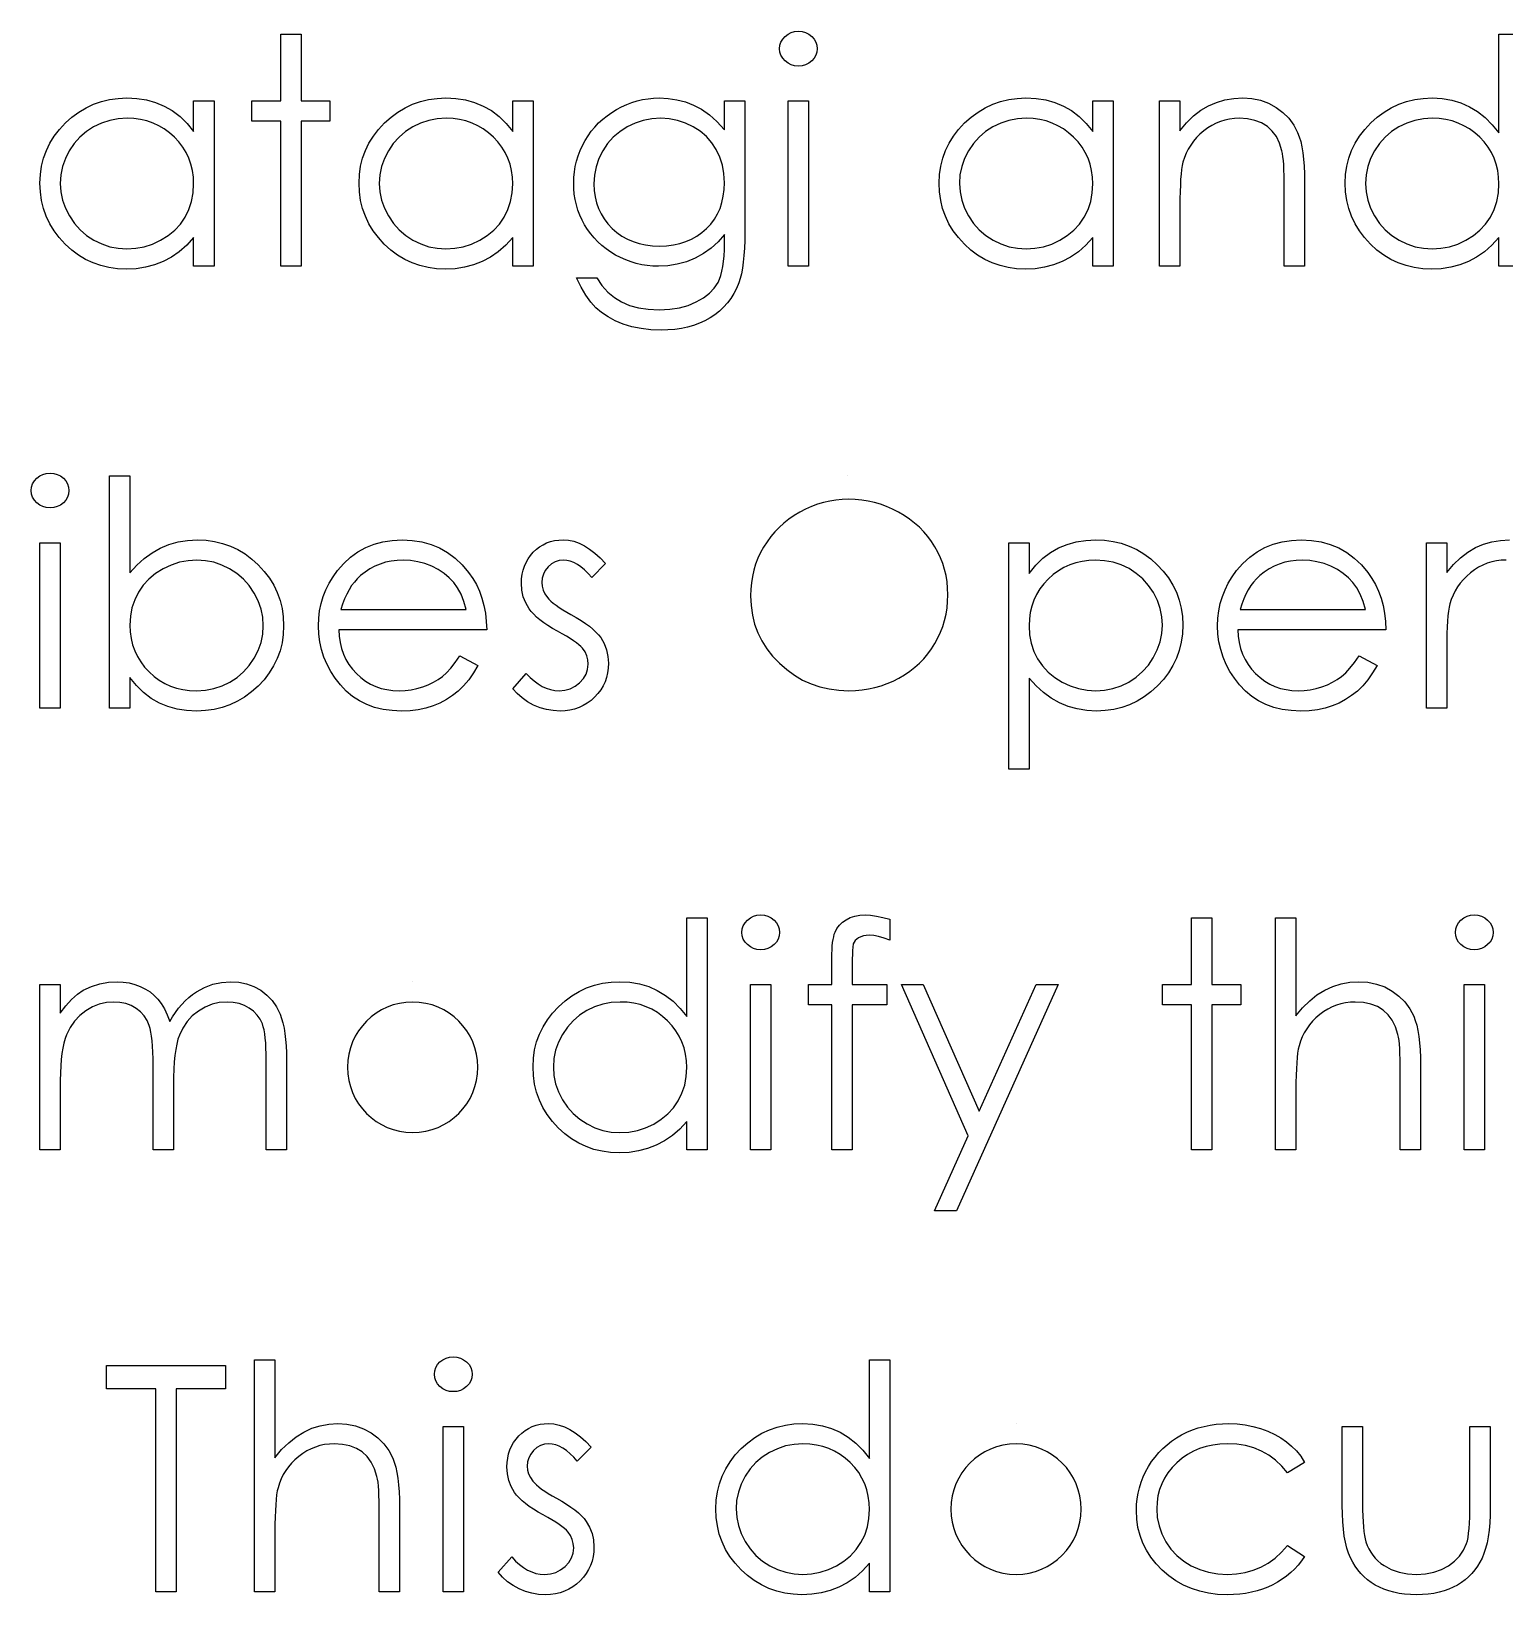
# Model space of a CAD drawing. Header units: millimetres. Extents: x -53 to 240, y 0 to 133.
# Drawn here: x 7.11 to 29.91, y 108.78 to 132.96 of the extents above; entities that cross this region are included whole.
import ezdxf

# ---------------------------------------------------------------- set-up
doc = ezdxf.new("R2010")
doc.units = ezdxf.units.MM

msp = doc.modelspace()

# ---------------------------------------------------------------- linework, layer by layer
at = {"color": 7, "linetype": 'Continuous'}
for p, q in [((19.742, 126.081), (19.742, 126.081)), ((13.013, 118.26), (13.013, 118.26)), ((22.346, 111.427), (22.346, 111.427))]:
    msp.add_line(p, q, dxfattribs=at)
at = {"color": 7, "linetype": 'Continuous', "flags": 128}
for points in [[(10.97, 132.914), (11.284, 132.914), (11.284, 132.914), (11.284, 131.882), (11.284, 131.882), (11.732, 131.882), (11.732, 131.882), (11.732, 131.568), (11.732, 131.568), (11.284, 131.568), (11.284, 131.568), (11.284, 129.324), (11.284, 129.324), (10.97, 129.324), (10.97, 129.324), (10.97, 131.568), (10.97, 131.568), (10.521, 131.568), (10.521, 131.568), (10.521, 131.882), (10.521, 131.882), (10.97, 131.882), (10.97, 131.882), (10.97, 132.914)], [(18.978, 132.959), (19.036, 132.954), (19.09, 132.939), (19.14, 132.914), (19.185, 132.88), (19.223, 132.838), (19.249, 132.792), (19.265, 132.742), (19.271, 132.688), (19.271, 132.688), (19.265, 132.636), (19.249, 132.587), (19.223, 132.541), (19.185, 132.5), (19.14, 132.465), (19.09, 132.44), (19.036, 132.425), (18.978, 132.42), (18.978, 132.42), (18.92, 132.425), (18.868, 132.44), (18.818, 132.465), (18.773, 132.5), (18.736, 132.541), (18.709, 132.587), (18.693, 132.636), (18.688, 132.688), (18.688, 132.688), (18.693, 132.742), (18.709, 132.792), (18.736, 132.838), (18.773, 132.88), (18.818, 132.914), (18.868, 132.939), (18.92, 132.954), (18.978, 132.959)], [(30.13, 129.324), (29.816, 129.324), (29.816, 129.324), (29.816, 129.767), (29.816, 129.767), (29.707, 129.649), (29.593, 129.548), (29.471, 129.464), (29.343, 129.397), (29.209, 129.345), (29.07, 129.309), (28.923, 129.286), (28.771, 129.279), (28.771, 129.279), (28.636, 129.286), (28.505, 129.304), (28.38, 129.334), (28.259, 129.376), (28.144, 129.431), (28.034, 129.497), (27.928, 129.576), (27.828, 129.667), (27.736, 129.767), (27.657, 129.871), (27.59, 129.981), (27.535, 130.097), (27.492, 130.218), (27.462, 130.343), (27.444, 130.474), (27.438, 130.61), (27.438, 130.61), (27.444, 130.743), (27.462, 130.872), (27.493, 130.996), (27.536, 131.115), (27.592, 131.229), (27.659, 131.337), (27.739, 131.442), (27.832, 131.541), (27.933, 131.631), (28.039, 131.71), (28.15, 131.776), (28.266, 131.83), (28.388, 131.873), (28.514, 131.903), (28.645, 131.921), (28.781, 131.927), (28.781, 131.927), (28.937, 131.918), (29.086, 131.893), (29.227, 131.85), (29.36, 131.792), (29.486, 131.716), (29.604, 131.623), (29.713, 131.513), (29.816, 131.387), (29.816, 131.387), (29.816, 132.914), (29.816, 132.914), (30.13, 132.914)], [(9.938, 131.882), (9.938, 129.324), (9.938, 129.324), (9.623, 129.324), (9.623, 129.324), (9.623, 129.767), (9.623, 129.767), (9.515, 129.649), (9.401, 129.548), (9.279, 129.464), (9.151, 129.397), (9.017, 129.345), (8.877, 129.309), (8.731, 129.286), (8.579, 129.279), (8.579, 129.279), (8.443, 129.286), (8.313, 129.304), (8.188, 129.334), (8.067, 129.376), (7.952, 129.431), (7.841, 129.497), (7.736, 129.576), (7.636, 129.667), (7.544, 129.767), (7.465, 129.871), (7.398, 129.981), (7.343, 130.097), (7.3, 130.218), (7.27, 130.343), (7.252, 130.474), (7.245, 130.61), (7.245, 130.61), (7.252, 130.743), (7.27, 130.872), (7.301, 130.996), (7.344, 131.115), (7.4, 131.229), (7.467, 131.337), (7.547, 131.442), (7.639, 131.541), (7.74, 131.631), (7.847, 131.71), (7.958, 131.776), (8.074, 131.83), (8.195, 131.873), (8.321, 131.903), (8.453, 131.921), (8.589, 131.927), (8.589, 131.927), (8.745, 131.919), (8.894, 131.896), (9.035, 131.857), (9.168, 131.803), (9.293, 131.732), (9.412, 131.642), (9.521, 131.535), (9.623, 131.409), (9.623, 131.409), (9.623, 131.882), (9.623, 131.882), (9.938, 131.882)], [(14.873, 131.882), (14.873, 129.324), (14.873, 129.324), (14.559, 129.324), (14.559, 129.324), (14.559, 129.767), (14.559, 129.767), (14.451, 129.649), (14.336, 129.548), (14.214, 129.464), (14.087, 129.397), (13.953, 129.345), (13.813, 129.309), (13.667, 129.286), (13.515, 129.279), (13.515, 129.279), (13.379, 129.286), (13.249, 129.304), (13.123, 129.334), (13.003, 129.376), (12.888, 129.431), (12.777, 129.497), (12.672, 129.576), (12.572, 129.667), (12.48, 129.767), (12.401, 129.871), (12.334, 129.981), (12.279, 130.097), (12.236, 130.218), (12.206, 130.343), (12.187, 130.474), (12.181, 130.61), (12.181, 130.61), (12.187, 130.743), (12.206, 130.872), (12.237, 130.996), (12.28, 131.115), (12.335, 131.229), (12.403, 131.337), (12.483, 131.442), (12.575, 131.541), (12.676, 131.631), (12.783, 131.71), (12.893, 131.776), (13.01, 131.83), (13.131, 131.873), (13.257, 131.903), (13.388, 131.921), (13.525, 131.927), (13.525, 131.927), (13.681, 131.919), (13.829, 131.896), (13.97, 131.857), (14.104, 131.803), (14.229, 131.732), (14.348, 131.642), (14.457, 131.535), (14.559, 131.409), (14.559, 131.409), (14.559, 131.882), (14.559, 131.882), (14.873, 131.882)], [(17.835, 131.882), (18.149, 131.882), (18.149, 131.882), (18.149, 129.852), (18.149, 129.852), (18.148, 129.723), (18.143, 129.602), (18.136, 129.49), (18.126, 129.388), (18.113, 129.294), (18.097, 129.21), (18.078, 129.134), (18.056, 129.068), (18.056, 129.068), (18.021, 128.982), (17.98, 128.902), (17.934, 128.827), (17.881, 128.757), (17.822, 128.692), (17.759, 128.632), (17.688, 128.576), (17.612, 128.526), (17.531, 128.482), (17.447, 128.444), (17.358, 128.411), (17.264, 128.385), (17.168, 128.364), (17.067, 128.349), (16.961, 128.34), (16.853, 128.337), (16.853, 128.337), (16.694, 128.343), (16.544, 128.361), (16.402, 128.39), (16.268, 128.431), (16.145, 128.482), (16.033, 128.541), (15.934, 128.608), (15.847, 128.683), (15.767, 128.771), (15.69, 128.877), (15.617, 129.002), (15.547, 129.145), (15.547, 129.145), (15.861, 129.145), (15.861, 129.145), (15.94, 129.027), (16.03, 128.926), (16.131, 128.841), (16.243, 128.772), (16.367, 128.719), (16.505, 128.681), (16.656, 128.659), (16.823, 128.651), (16.823, 128.651), (16.987, 128.659), (17.137, 128.681), (17.275, 128.719), (17.399, 128.772), (17.508, 128.836), (17.601, 128.909), (17.676, 128.988), (17.735, 129.076), (17.759, 129.126), (17.779, 129.183), (17.796, 129.247), (17.81, 129.319), (17.821, 129.399), (17.829, 129.486), (17.834, 129.58), (17.835, 129.682), (17.835, 129.682), (17.835, 129.814), (17.835, 129.814), (17.737, 129.703), (17.629, 129.605), (17.51, 129.521), (17.381, 129.451), (17.245, 129.395), (17.105, 129.356), (16.961, 129.332), (16.813, 129.324), (16.813, 129.324), (16.725, 129.327), (16.639, 129.336), (16.554, 129.349), (16.471, 129.368), (16.389, 129.392), (16.308, 129.422), (16.228, 129.458), (16.15, 129.498), (16.075, 129.544), (16.004, 129.593), (15.938, 129.645), (15.875, 129.702), (15.818, 129.763), (15.765, 129.826), (15.716, 129.894), (15.671, 129.966), (15.631, 130.04), (15.597, 130.117), (15.568, 130.194), (15.544, 130.274), (15.526, 130.356), (15.512, 130.439), (15.504, 130.525), (15.502, 130.612), (15.502, 130.612), (15.504, 130.698), (15.513, 130.785), (15.526, 130.869), (15.546, 130.952), (15.57, 131.033), (15.601, 131.113), (15.636, 131.191), (15.678, 131.268), (15.724, 131.342), (15.774, 131.412), (15.829, 131.478), (15.888, 131.541), (15.951, 131.599), (16.018, 131.653), (16.09, 131.703), (16.166, 131.749), (16.244, 131.791), (16.323, 131.827), (16.404, 131.857), (16.485, 131.883), (16.568, 131.902), (16.652, 131.916), (16.737, 131.924), (16.823, 131.927), (16.823, 131.927), (16.964, 131.92), (17.1, 131.9), (17.231, 131.866), (17.357, 131.818), (17.48, 131.754), (17.601, 131.668), (17.719, 131.562), (17.835, 131.435), (17.835, 131.435), (17.835, 131.882)], [(18.822, 131.882), (19.136, 131.882), (19.136, 131.882), (19.136, 129.324), (19.136, 129.324), (18.822, 129.324), (18.822, 129.324), (18.822, 131.882)], [(23.848, 131.882), (23.848, 129.324), (23.848, 129.324), (23.534, 129.324), (23.534, 129.324), (23.534, 129.767), (23.534, 129.767), (23.425, 129.649), (23.311, 129.548), (23.189, 129.464), (23.061, 129.397), (22.927, 129.345), (22.788, 129.309), (22.641, 129.286), (22.489, 129.279), (22.489, 129.279), (22.354, 129.286), (22.223, 129.304), (22.098, 129.334), (21.977, 129.376), (21.862, 129.431), (21.751, 129.497), (21.646, 129.576), (21.546, 129.667), (21.454, 129.767), (21.375, 129.871), (21.308, 129.981), (21.253, 130.097), (21.21, 130.218), (21.18, 130.343), (21.162, 130.474), (21.156, 130.61), (21.156, 130.61), (21.162, 130.743), (21.18, 130.872), (21.211, 130.996), (21.254, 131.115), (21.31, 131.229), (21.377, 131.337), (21.457, 131.442), (21.55, 131.541), (21.651, 131.631), (21.757, 131.71), (21.868, 131.776), (21.984, 131.83), (22.106, 131.873), (22.232, 131.903), (22.363, 131.921), (22.499, 131.927), (22.499, 131.927), (22.655, 131.919), (22.804, 131.896), (22.945, 131.857), (23.078, 131.803), (23.203, 131.732), (23.322, 131.642), (23.431, 131.535), (23.534, 131.409), (23.534, 131.409), (23.534, 131.882), (23.534, 131.882), (23.848, 131.882)], [(24.566, 131.882), (24.88, 131.882), (24.88, 131.882), (24.88, 131.421), (24.88, 131.421), (24.983, 131.544), (25.091, 131.65), (25.204, 131.737), (25.324, 131.806), (25.448, 131.859), (25.577, 131.897), (25.713, 131.919), (25.853, 131.927), (25.853, 131.927), (25.995, 131.918), (26.128, 131.891), (26.253, 131.846), (26.369, 131.782), (26.474, 131.704), (26.565, 131.613), (26.641, 131.509), (26.702, 131.393), (26.727, 131.327), (26.749, 131.253), (26.767, 131.171), (26.783, 131.08), (26.794, 130.98), (26.802, 130.872), (26.808, 130.755), (26.809, 130.63), (26.809, 130.63), (26.809, 129.324), (26.809, 129.324), (26.495, 129.324), (26.495, 129.324), (26.495, 130.527), (26.495, 130.527), (26.495, 130.632), (26.493, 130.727), (26.49, 130.813), (26.486, 130.891), (26.481, 130.959), (26.474, 131.018), (26.467, 131.069), (26.458, 131.109), (26.458, 131.109), (26.422, 131.227), (26.373, 131.33), (26.309, 131.416), (26.233, 131.487), (26.143, 131.542), (26.041, 131.581), (25.926, 131.605), (25.798, 131.613), (25.798, 131.613), (25.723, 131.61), (25.649, 131.601), (25.577, 131.585), (25.507, 131.564), (25.439, 131.536), (25.373, 131.503), (25.31, 131.463), (25.248, 131.418), (25.19, 131.367), (25.137, 131.315), (25.09, 131.259), (25.047, 131.2), (25.01, 131.138), (24.977, 131.074), (24.95, 131.006), (24.928, 130.935), (24.928, 130.935), (24.917, 130.884), (24.907, 130.822), (24.899, 130.751), (24.892, 130.67), (24.887, 130.579), (24.883, 130.479), (24.881, 130.369), (24.88, 130.249), (24.88, 130.249), (24.88, 129.324), (24.88, 129.324), (24.566, 129.324), (24.566, 129.324), (24.566, 131.882)], [(8.593, 131.613), (8.455, 131.604), (8.324, 131.58), (8.197, 131.538), (8.076, 131.481), (7.964, 131.409), (7.864, 131.322), (7.775, 131.224), (7.699, 131.111), (7.638, 130.99), (7.594, 130.865), (7.568, 130.738), (7.559, 130.607), (7.559, 130.607), (7.568, 130.476), (7.594, 130.349), (7.639, 130.224), (7.7, 130.102), (7.777, 129.988), (7.866, 129.888), (7.967, 129.801), (8.08, 129.727), (8.201, 129.669), (8.326, 129.627), (8.456, 129.602), (8.59, 129.594), (8.59, 129.594), (8.726, 129.602), (8.859, 129.626), (8.987, 129.668), (9.112, 129.726), (9.227, 129.798), (9.33, 129.882), (9.417, 129.978), (9.49, 130.086), (9.548, 130.203), (9.591, 130.328), (9.615, 130.459), (9.623, 130.598), (9.623, 130.598), (9.619, 130.703), (9.605, 130.805), (9.581, 130.903), (9.549, 130.995), (9.507, 131.083), (9.456, 131.168), (9.396, 131.247), (9.325, 131.322), (9.249, 131.39), (9.168, 131.449), (9.083, 131.499), (8.994, 131.54), (8.9, 131.572), (8.802, 131.595), (8.699, 131.609), (8.593, 131.613)], [(13.529, 131.613), (13.391, 131.604), (13.259, 131.58), (13.133, 131.538), (13.012, 131.481), (12.9, 131.409), (12.8, 131.322), (12.711, 131.224), (12.635, 131.111), (12.574, 130.99), (12.53, 130.865), (12.504, 130.738), (12.495, 130.607), (12.495, 130.607), (12.504, 130.476), (12.53, 130.349), (12.574, 130.224), (12.636, 130.102), (12.713, 129.988), (12.802, 129.888), (12.903, 129.801), (13.015, 129.727), (13.137, 129.669), (13.262, 129.627), (13.392, 129.602), (13.526, 129.594), (13.526, 129.594), (13.662, 129.602), (13.794, 129.626), (13.923, 129.668), (14.048, 129.726), (14.163, 129.798), (14.266, 129.882), (14.353, 129.978), (14.426, 130.086), (14.484, 130.203), (14.526, 130.328), (14.551, 130.459), (14.559, 130.598), (14.559, 130.598), (14.554, 130.703), (14.54, 130.805), (14.517, 130.903), (14.485, 130.995), (14.443, 131.083), (14.392, 131.168), (14.331, 131.247), (14.261, 131.322), (14.185, 131.39), (14.104, 131.449), (14.019, 131.499), (13.93, 131.54), (13.836, 131.572), (13.738, 131.595), (13.635, 131.609), (13.529, 131.613)], [(16.848, 131.613), (16.71, 131.604), (16.578, 131.579), (16.451, 131.538), (16.328, 131.479), (16.215, 131.406), (16.114, 131.32), (16.027, 131.221), (15.952, 131.109), (15.892, 130.989), (15.85, 130.864), (15.824, 130.734), (15.816, 130.599), (15.816, 130.599), (15.82, 130.497), (15.833, 130.4), (15.856, 130.307), (15.887, 130.219), (15.926, 130.135), (15.974, 130.056), (16.032, 129.981), (16.098, 129.91), (16.171, 129.847), (16.249, 129.791), (16.333, 129.745), (16.422, 129.706), (16.515, 129.677), (16.615, 129.655), (16.72, 129.643), (16.829, 129.638), (16.829, 129.638), (16.94, 129.643), (17.045, 129.655), (17.144, 129.676), (17.238, 129.706), (17.327, 129.744), (17.409, 129.791), (17.487, 129.845), (17.559, 129.908), (17.623, 129.978), (17.679, 130.054), (17.727, 130.135), (17.766, 130.22), (17.796, 130.311), (17.817, 130.408), (17.831, 130.51), (17.835, 130.617), (17.835, 130.617), (17.827, 130.757), (17.803, 130.888), (17.763, 131.012), (17.708, 131.128), (17.638, 131.234), (17.555, 131.329), (17.458, 131.412), (17.348, 131.482), (17.23, 131.539), (17.107, 131.581), (16.98, 131.604), (16.848, 131.613)], [(22.503, 131.613), (22.366, 131.604), (22.234, 131.58), (22.108, 131.538), (21.986, 131.481), (21.874, 131.409), (21.774, 131.322), (21.686, 131.224), (21.609, 131.111), (21.548, 130.99), (21.505, 130.865), (21.478, 130.738), (21.47, 130.607), (21.47, 130.607), (21.479, 130.476), (21.505, 130.349), (21.549, 130.224), (21.611, 130.102), (21.688, 129.988), (21.776, 129.888), (21.877, 129.801), (21.99, 129.727), (22.111, 129.669), (22.237, 129.627), (22.366, 129.602), (22.5, 129.594), (22.5, 129.594), (22.636, 129.602), (22.769, 129.626), (22.897, 129.668), (23.022, 129.726), (23.138, 129.798), (23.24, 129.882), (23.327, 129.978), (23.401, 130.086), (23.459, 130.203), (23.501, 130.328), (23.525, 130.459), (23.534, 130.598), (23.534, 130.598), (23.529, 130.703), (23.515, 130.805), (23.492, 130.903), (23.459, 130.995), (23.417, 131.083), (23.366, 131.168), (23.306, 131.247), (23.236, 131.322), (23.159, 131.39), (23.079, 131.449), (22.993, 131.499), (22.904, 131.54), (22.81, 131.572), (22.712, 131.595), (22.61, 131.609), (22.503, 131.613)], [(28.785, 131.613), (28.648, 131.604), (28.516, 131.58), (28.39, 131.538), (28.268, 131.481), (28.156, 131.409), (28.056, 131.322), (27.968, 131.224), (27.891, 131.111), (27.83, 130.99), (27.787, 130.865), (27.76, 130.738), (27.752, 130.607), (27.752, 130.607), (27.761, 130.476), (27.787, 130.349), (27.831, 130.224), (27.893, 130.102), (27.97, 129.988), (28.058, 129.888), (28.159, 129.801), (28.272, 129.727), (28.393, 129.669), (28.519, 129.627), (28.648, 129.602), (28.782, 129.594), (28.782, 129.594), (28.918, 129.602), (29.051, 129.626), (29.179, 129.668), (29.304, 129.726), (29.42, 129.798), (29.522, 129.882), (29.609, 129.978), (29.683, 130.086), (29.741, 130.203), (29.783, 130.328), (29.807, 130.459), (29.816, 130.598), (29.816, 130.598), (29.811, 130.703), (29.797, 130.805), (29.774, 130.903), (29.741, 130.995), (29.699, 131.083), (29.648, 131.168), (29.588, 131.247), (29.518, 131.322), (29.441, 131.39), (29.361, 131.449), (29.275, 131.499), (29.186, 131.54), (29.092, 131.572), (28.994, 131.595), (28.892, 131.609), (28.785, 131.613)], [(7.401, 126.126), (7.459, 126.121), (7.513, 126.106), (7.563, 126.081), (7.608, 126.046), (7.646, 126.005), (7.672, 125.959), (7.688, 125.909), (7.694, 125.855), (7.694, 125.855), (7.688, 125.802), (7.672, 125.753), (7.646, 125.708), (7.608, 125.666), (7.563, 125.632), (7.513, 125.607), (7.459, 125.592), (7.401, 125.587), (7.401, 125.587), (7.343, 125.592), (7.291, 125.607), (7.241, 125.632), (7.196, 125.666), (7.159, 125.708), (7.132, 125.753), (7.116, 125.802), (7.111, 125.855), (7.111, 125.855), (7.116, 125.909), (7.132, 125.959), (7.159, 126.005), (7.196, 126.046), (7.241, 126.081), (7.291, 126.106), (7.343, 126.121), (7.401, 126.126)], [(8.322, 122.491), (8.322, 126.081), (8.322, 126.081), (8.636, 126.081), (8.636, 126.081), (8.636, 124.585), (8.636, 124.585), (8.745, 124.704), (8.859, 124.807), (8.981, 124.895), (9.107, 124.967), (9.241, 125.022), (9.381, 125.062), (9.527, 125.086), (9.68, 125.094), (9.68, 125.094), (9.815, 125.087), (9.946, 125.069), (10.071, 125.039), (10.192, 124.997), (10.307, 124.942), (10.418, 124.875), (10.523, 124.797), (10.623, 124.706), (10.715, 124.606), (10.794, 124.502), (10.862, 124.392), (10.917, 124.277), (10.96, 124.157), (10.99, 124.031), (11.008, 123.901), (11.014, 123.765), (11.014, 123.765), (11.008, 123.631), (10.99, 123.502), (10.959, 123.378), (10.916, 123.259), (10.86, 123.144), (10.792, 123.036), (10.712, 122.931), (10.62, 122.832), (10.519, 122.742), (10.412, 122.663), (10.301, 122.597), (10.185, 122.543), (10.064, 122.5), (9.938, 122.47), (9.806, 122.452), (9.67, 122.446), (9.67, 122.446), (9.514, 122.454), (9.366, 122.477), (9.226, 122.516), (9.093, 122.57), (8.967, 122.642), (8.849, 122.731), (8.739, 122.839), (8.636, 122.964), (8.636, 122.964), (8.636, 122.491), (8.636, 122.491), (8.322, 122.491)], [(19.757, 125.722), (19.658, 125.719), (19.56, 125.709), (19.463, 125.694), (19.368, 125.672), (19.274, 125.643), (19.18, 125.609), (19.089, 125.568), (18.999, 125.521), (18.912, 125.469), (18.83, 125.413), (18.753, 125.352), (18.681, 125.286), (18.613, 125.217), (18.55, 125.143), (18.493, 125.065), (18.44, 124.982), (18.393, 124.897), (18.352, 124.808), (18.317, 124.717), (18.289, 124.624), (18.267, 124.528), (18.251, 124.43), (18.242, 124.33), (18.239, 124.227), (18.239, 124.227), (18.246, 124.076), (18.267, 123.93), (18.301, 123.792), (18.35, 123.658), (18.413, 123.531), (18.489, 123.409), (18.58, 123.294), (18.684, 123.185), (18.798, 123.086), (18.918, 122.999), (19.044, 122.926), (19.175, 122.867), (19.312, 122.82), (19.455, 122.787), (19.603, 122.767), (19.757, 122.76), (19.757, 122.76), (19.861, 122.763), (19.963, 122.772), (20.063, 122.788), (20.161, 122.809), (20.257, 122.837), (20.351, 122.87), (20.443, 122.91), (20.534, 122.955), (20.621, 123.006), (20.703, 123.062), (20.779, 123.122), (20.851, 123.186), (20.919, 123.255), (20.981, 123.329), (21.038, 123.407), (21.09, 123.489), (21.137, 123.576), (21.178, 123.664), (21.212, 123.754), (21.24, 123.848), (21.262, 123.943), (21.278, 124.04), (21.287, 124.141), (21.29, 124.243), (21.29, 124.243), (21.287, 124.345), (21.278, 124.444), (21.262, 124.541), (21.24, 124.636), (21.212, 124.728), (21.178, 124.817), (21.137, 124.904), (21.09, 124.988), (21.038, 125.07), (20.98, 125.147), (20.917, 125.22), (20.85, 125.288), (20.777, 125.353), (20.698, 125.413), (20.616, 125.469), (20.527, 125.521), (20.436, 125.568), (20.343, 125.609), (20.249, 125.643), (20.154, 125.672), (20.056, 125.694), (19.958, 125.709), (19.858, 125.719), (19.757, 125.722)], [(7.245, 125.049), (7.559, 125.049), (7.559, 125.049), (7.559, 122.491), (7.559, 122.491), (7.245, 122.491), (7.245, 122.491), (7.245, 125.049)], [(13.742, 123.299), (14.021, 123.152), (14.021, 123.152), (13.952, 123.035), (13.879, 122.93), (13.8, 122.836), (13.716, 122.755), (13.627, 122.684), (13.533, 122.622), (13.433, 122.569), (13.327, 122.525), (13.216, 122.49), (13.098, 122.466), (12.972, 122.451), (12.84, 122.446), (12.84, 122.446), (12.692, 122.452), (12.553, 122.471), (12.423, 122.503), (12.3, 122.547), (12.187, 122.604), (12.081, 122.673), (11.983, 122.755), (11.894, 122.85), (11.814, 122.952), (11.744, 123.058), (11.686, 123.168), (11.638, 123.28), (11.601, 123.396), (11.574, 123.515), (11.559, 123.637), (11.553, 123.763), (11.553, 123.763), (11.558, 123.881), (11.571, 123.996), (11.594, 124.107), (11.627, 124.216), (11.668, 124.321), (11.718, 124.423), (11.779, 124.521), (11.847, 124.617), (11.847, 124.617), (11.945, 124.728), (12.05, 124.826), (12.163, 124.907), (12.284, 124.974), (12.413, 125.026), (12.55, 125.064), (12.694, 125.086), (12.847, 125.094), (12.847, 125.094), (13.004, 125.086), (13.154, 125.062), (13.295, 125.023), (13.427, 124.968), (13.552, 124.897), (13.668, 124.81), (13.777, 124.708), (13.877, 124.59), (13.877, 124.59), (13.942, 124.498), (13.997, 124.402), (14.045, 124.298), (14.083, 124.19), (14.114, 124.077), (14.137, 123.958), (14.15, 123.833), (14.156, 123.703), (14.156, 123.703), (11.867, 123.703), (11.867, 123.703), (11.873, 123.602), (11.887, 123.505), (11.91, 123.413), (11.941, 123.326), (11.979, 123.244), (12.025, 123.166), (12.079, 123.093), (12.142, 123.025), (12.211, 122.963), (12.283, 122.909), (12.359, 122.863), (12.44, 122.826), (12.524, 122.797), (12.612, 122.777), (12.704, 122.764), (12.8, 122.76), (12.8, 122.76), (12.894, 122.764), (12.986, 122.775), (13.077, 122.794), (13.167, 122.82), (13.253, 122.852), (13.332, 122.89), (13.405, 122.932), (13.471, 122.979), (13.534, 123.036), (13.601, 123.109), (13.67, 123.196), (13.742, 123.299)], [(15.995, 124.73), (15.782, 124.51), (15.782, 124.51), (15.726, 124.573), (15.67, 124.628), (15.614, 124.674), (15.559, 124.712), (15.504, 124.742), (15.449, 124.763), (15.394, 124.775), (15.34, 124.779), (15.34, 124.779), (15.275, 124.773), (15.214, 124.753), (15.157, 124.721), (15.106, 124.676), (15.063, 124.622), (15.033, 124.564), (15.014, 124.502), (15.008, 124.435), (15.008, 124.435), (15.014, 124.375), (15.03, 124.317), (15.057, 124.259), (15.095, 124.203), (15.095, 124.203), (15.12, 124.174), (15.15, 124.145), (15.187, 124.113), (15.23, 124.081), (15.279, 124.047), (15.333, 124.013), (15.394, 123.977), (15.46, 123.939), (15.46, 123.939), (15.542, 123.893), (15.616, 123.848), (15.684, 123.802), (15.745, 123.757), (15.799, 123.712), (15.847, 123.668), (15.887, 123.624), (15.921, 123.581), (15.921, 123.581), (15.973, 123.49), (16.011, 123.394), (16.032, 123.292), (16.04, 123.185), (16.04, 123.185), (16.037, 123.109), (16.027, 123.036), (16.01, 122.966), (15.987, 122.9), (15.956, 122.835), (15.92, 122.774), (15.876, 122.716), (15.826, 122.661), (15.77, 122.61), (15.712, 122.567), (15.65, 122.53), (15.585, 122.5), (15.516, 122.476), (15.444, 122.459), (15.369, 122.45), (15.291, 122.446), (15.291, 122.446), (15.185, 122.452), (15.082, 122.469), (14.981, 122.498), (14.882, 122.538), (14.789, 122.588), (14.704, 122.648), (14.627, 122.716), (14.559, 122.792), (14.559, 122.792), (14.768, 123.029), (14.768, 123.029), (14.828, 122.966), (14.889, 122.912), (14.951, 122.865), (15.014, 122.828), (15.077, 122.798), (15.143, 122.777), (15.208, 122.764), (15.275, 122.76), (15.275, 122.76), (15.365, 122.768), (15.448, 122.791), (15.525, 122.829), (15.594, 122.883), (15.652, 122.947), (15.693, 123.017), (15.718, 123.091), (15.726, 123.172), (15.726, 123.172), (15.72, 123.238), (15.704, 123.301), (15.678, 123.36), (15.64, 123.416), (15.64, 123.416), (15.615, 123.442), (15.584, 123.471), (15.545, 123.502), (15.5, 123.534), (15.448, 123.568), (15.389, 123.603), (15.324, 123.64), (15.252, 123.679), (15.252, 123.679), (15.174, 123.724), (15.103, 123.768), (15.038, 123.812), (14.979, 123.855), (14.927, 123.899), (14.883, 123.942), (14.843, 123.986), (14.811, 124.029), (14.811, 124.029), (14.76, 124.118), (14.723, 124.214), (14.701, 124.315), (14.694, 124.423), (14.694, 124.423), (14.697, 124.493), (14.705, 124.561), (14.72, 124.625), (14.74, 124.687), (14.765, 124.745), (14.797, 124.8), (14.834, 124.853), (14.877, 124.902), (14.925, 124.947), (14.975, 124.986), (15.028, 125.019), (15.084, 125.046), (15.144, 125.067), (15.206, 125.082), (15.272, 125.091), (15.34, 125.094), (15.34, 125.094), (15.422, 125.088), (15.503, 125.071), (15.585, 125.042), (15.667, 125.002), (15.748, 124.951), (15.83, 124.889), (15.913, 124.815), (15.995, 124.73)], [(22.232, 125.049), (22.547, 125.049), (22.547, 125.049), (22.547, 124.575), (22.547, 124.575), (22.65, 124.702), (22.76, 124.809), (22.877, 124.899), (23.003, 124.969), (23.136, 125.023), (23.276, 125.063), (23.424, 125.086), (23.58, 125.094), (23.58, 125.094), (23.716, 125.087), (23.848, 125.07), (23.974, 125.04), (24.095, 124.997), (24.212, 124.943), (24.322, 124.876), (24.429, 124.798), (24.53, 124.707), (24.623, 124.608), (24.702, 124.504), (24.77, 124.395), (24.826, 124.282), (24.869, 124.162), (24.9, 124.039), (24.918, 123.91), (24.925, 123.777), (24.925, 123.777), (24.918, 123.641), (24.9, 123.51), (24.87, 123.384), (24.827, 123.264), (24.772, 123.148), (24.705, 123.038), (24.625, 122.933), (24.534, 122.834), (24.433, 122.743), (24.328, 122.664), (24.217, 122.598), (24.102, 122.543), (23.982, 122.501), (23.856, 122.471), (23.725, 122.452), (23.59, 122.446), (23.59, 122.446), (23.438, 122.454), (23.291, 122.478), (23.152, 122.518), (23.018, 122.574), (22.891, 122.645), (22.769, 122.733), (22.655, 122.836), (22.547, 122.954), (22.547, 122.954), (22.547, 121.549), (22.547, 121.549), (22.232, 121.549), (22.232, 121.549), (22.232, 125.049)], [(27.652, 123.299), (27.931, 123.152), (27.931, 123.152), (27.862, 123.035), (27.789, 122.93), (27.71, 122.836), (27.626, 122.755), (27.537, 122.684), (27.443, 122.622), (27.343, 122.569), (27.238, 122.525), (27.126, 122.49), (27.008, 122.466), (26.882, 122.451), (26.75, 122.446), (26.75, 122.446), (26.603, 122.452), (26.464, 122.471), (26.333, 122.503), (26.211, 122.547), (26.097, 122.604), (25.991, 122.673), (25.893, 122.755), (25.804, 122.85), (25.724, 122.952), (25.655, 123.058), (25.596, 123.168), (25.549, 123.28), (25.511, 123.396), (25.484, 123.515), (25.469, 123.637), (25.463, 123.763), (25.463, 123.763), (25.468, 123.881), (25.481, 123.996), (25.505, 124.107), (25.537, 124.216), (25.578, 124.321), (25.629, 124.423), (25.689, 124.521), (25.758, 124.617), (25.758, 124.617), (25.855, 124.728), (25.96, 124.826), (26.073, 124.907), (26.194, 124.974), (26.323, 125.026), (26.46, 125.064), (26.605, 125.086), (26.757, 125.094), (26.757, 125.094), (26.915, 125.086), (27.064, 125.062), (27.205, 125.023), (27.337, 124.968), (27.462, 124.897), (27.578, 124.81), (27.687, 124.708), (27.787, 124.59), (27.787, 124.59), (27.852, 124.498), (27.907, 124.402), (27.955, 124.298), (27.994, 124.19), (28.024, 124.077), (28.047, 123.958), (28.06, 123.833), (28.066, 123.703), (28.066, 123.703), (25.777, 123.703), (25.777, 123.703), (25.784, 123.602), (25.798, 123.505), (25.82, 123.413), (25.851, 123.326), (25.889, 123.244), (25.935, 123.166), (25.99, 123.093), (26.052, 123.025), (26.121, 122.963), (26.193, 122.909), (26.269, 122.863), (26.35, 122.826), (26.434, 122.797), (26.523, 122.777), (26.614, 122.764), (26.71, 122.76), (26.71, 122.76), (26.804, 122.764), (26.896, 122.775), (26.987, 122.794), (27.077, 122.82), (27.163, 122.852), (27.243, 122.89), (27.315, 122.932), (27.381, 122.979), (27.445, 123.036), (27.511, 123.109), (27.581, 123.196), (27.652, 123.299)], [(28.694, 125.049), (29.008, 125.049), (29.008, 125.049), (29.008, 124.587), (29.008, 124.587), (29.111, 124.711), (29.219, 124.817), (29.333, 124.904), (29.452, 124.973), (29.576, 125.026), (29.706, 125.063), (29.841, 125.086), (29.981, 125.094)], [(29.927, 124.779), (29.851, 124.777), (29.777, 124.768), (29.705, 124.752), (29.636, 124.731), (29.568, 124.703), (29.502, 124.67), (29.438, 124.63), (29.376, 124.585), (29.318, 124.534), (29.265, 124.481), (29.218, 124.425), (29.175, 124.366), (29.138, 124.305), (29.106, 124.24), (29.078, 124.172), (29.056, 124.102), (29.056, 124.102), (29.045, 124.05), (29.035, 123.989), (29.027, 123.918), (29.02, 123.836), (29.015, 123.746), (29.011, 123.646), (29.009, 123.536), (29.008, 123.416), (29.008, 123.416), (29.008, 122.491), (29.008, 122.491), (28.694, 122.491), (28.694, 122.491), (28.694, 125.049)], [(9.667, 122.76), (9.804, 122.769), (9.936, 122.793), (10.062, 122.835), (10.184, 122.892), (10.296, 122.964), (10.396, 123.05), (10.484, 123.149), (10.56, 123.262), (10.622, 123.382), (10.665, 123.507), (10.692, 123.634), (10.7, 123.765), (10.7, 123.765), (10.691, 123.896), (10.665, 124.024), (10.62, 124.149), (10.559, 124.271), (10.482, 124.385), (10.394, 124.485), (10.293, 124.572), (10.18, 124.646), (10.06, 124.704), (9.934, 124.746), (9.805, 124.771), (9.672, 124.779), (9.672, 124.779), (9.536, 124.771), (9.404, 124.746), (9.275, 124.704), (9.15, 124.646), (9.033, 124.573), (8.931, 124.488), (8.842, 124.392), (8.769, 124.284), (8.711, 124.167), (8.669, 124.044), (8.645, 123.913), (8.636, 123.775), (8.636, 123.775), (8.641, 123.669), (8.655, 123.567), (8.678, 123.47), (8.711, 123.377), (8.753, 123.289), (8.804, 123.205), (8.864, 123.125), (8.934, 123.05), (9.01, 122.982), (9.091, 122.924), (9.176, 122.874), (9.266, 122.833), (9.36, 122.801), (9.458, 122.778), (9.56, 122.764), (9.667, 122.76)], [(13.841, 124.017), (13.804, 124.141), (13.759, 124.251), (13.706, 124.349), (13.646, 124.433), (13.577, 124.507), (13.497, 124.574), (13.407, 124.633), (13.307, 124.684), (13.201, 124.726), (13.091, 124.756), (12.978, 124.774), (12.863, 124.779), (12.863, 124.779), (12.769, 124.776), (12.678, 124.765), (12.591, 124.746), (12.507, 124.72), (12.426, 124.685), (12.349, 124.645), (12.275, 124.596), (12.204, 124.54), (12.204, 124.54), (12.155, 124.493), (12.11, 124.441), (12.067, 124.385), (12.028, 124.322), (11.991, 124.254), (11.957, 124.18), (11.927, 124.101), (11.9, 124.017), (11.9, 124.017), (13.841, 124.017)], [(23.577, 124.779), (23.471, 124.775), (23.368, 124.761), (23.27, 124.739), (23.176, 124.707), (23.086, 124.666), (23.002, 124.616), (22.92, 124.556), (22.844, 124.488), (22.774, 124.413), (22.714, 124.334), (22.663, 124.25), (22.621, 124.162), (22.589, 124.069), (22.565, 123.972), (22.551, 123.87), (22.547, 123.764), (22.547, 123.764), (22.555, 123.625), (22.579, 123.494), (22.621, 123.369), (22.679, 123.252), (22.753, 123.145), (22.841, 123.049), (22.943, 122.965), (23.06, 122.893), (23.185, 122.835), (23.314, 122.793), (23.446, 122.769), (23.582, 122.76), (23.582, 122.76), (23.715, 122.769), (23.844, 122.794), (23.97, 122.835), (24.09, 122.894), (24.203, 122.968), (24.304, 123.055), (24.393, 123.155), (24.469, 123.269), (24.531, 123.391), (24.576, 123.515), (24.602, 123.643), (24.611, 123.773), (24.611, 123.773), (24.602, 123.904), (24.576, 124.032), (24.532, 124.157), (24.47, 124.277), (24.395, 124.39), (24.306, 124.489), (24.206, 124.575), (24.094, 124.648), (23.973, 124.705), (23.846, 124.746), (23.715, 124.771), (23.577, 124.779)], [(27.752, 124.017), (27.715, 124.141), (27.669, 124.251), (27.616, 124.349), (27.556, 124.433), (27.487, 124.507), (27.407, 124.574), (27.318, 124.633), (27.217, 124.684), (27.111, 124.726), (27.001, 124.756), (26.889, 124.774), (26.774, 124.779), (26.774, 124.779), (26.68, 124.776), (26.589, 124.765), (26.501, 124.746), (26.417, 124.72), (26.336, 124.685), (26.259, 124.645), (26.185, 124.596), (26.115, 124.54), (26.115, 124.54), (26.065, 124.493), (26.02, 124.441), (25.977, 124.385), (25.938, 124.322), (25.901, 124.254), (25.868, 124.18), (25.838, 124.101), (25.81, 124.017), (25.81, 124.017), (27.752, 124.017)], [(17.566, 119.247), (17.566, 115.658), (17.566, 115.658), (17.252, 115.658), (17.252, 115.658), (17.252, 116.1), (17.252, 116.1), (17.143, 115.982), (17.029, 115.881), (16.907, 115.797), (16.779, 115.73), (16.645, 115.679), (16.506, 115.642), (16.359, 115.62), (16.207, 115.613), (16.207, 115.613), (16.072, 115.619), (15.941, 115.637), (15.816, 115.667), (15.695, 115.71), (15.58, 115.764), (15.469, 115.831), (15.364, 115.909), (15.264, 116), (15.172, 116.1), (15.093, 116.205), (15.026, 116.315), (14.971, 116.43), (14.928, 116.551), (14.898, 116.676), (14.88, 116.807), (14.873, 116.943), (14.873, 116.943), (14.88, 117.077), (14.898, 117.206), (14.929, 117.329), (14.972, 117.448), (15.028, 117.562), (15.095, 117.671), (15.175, 117.775), (15.267, 117.874), (15.368, 117.964), (15.475, 118.043), (15.586, 118.109), (15.702, 118.163), (15.823, 118.206), (15.95, 118.236), (16.081, 118.254), (16.217, 118.26), (16.217, 118.26), (16.373, 118.252), (16.522, 118.227), (16.663, 118.184), (16.796, 118.125), (16.921, 118.049), (17.04, 117.957), (17.149, 117.847), (17.252, 117.72), (17.252, 117.72), (17.252, 119.247), (17.252, 119.247), (17.566, 119.247)], [(18.394, 119.292), (18.453, 119.287), (18.507, 119.273), (18.556, 119.247), (18.601, 119.213), (18.639, 119.172), (18.666, 119.125), (18.682, 119.076), (18.688, 119.022), (18.688, 119.022), (18.682, 118.969), (18.666, 118.92), (18.639, 118.874), (18.601, 118.833), (18.556, 118.799), (18.507, 118.773), (18.453, 118.759), (18.394, 118.754), (18.394, 118.754), (18.337, 118.759), (18.284, 118.773), (18.235, 118.799), (18.19, 118.833), (18.153, 118.874), (18.126, 118.92), (18.11, 118.969), (18.104, 119.022), (18.104, 119.022), (18.11, 119.076), (18.126, 119.125), (18.153, 119.172), (18.19, 119.213), (18.235, 119.247), (18.284, 119.273), (18.337, 119.287), (18.394, 119.292)], [(20.393, 119.226), (20.393, 118.9), (20.393, 118.9), (20.303, 118.934), (20.22, 118.959), (20.144, 118.973), (20.074, 118.978), (20.074, 118.978), (20.027, 118.975), (19.984, 118.968), (19.945, 118.956), (19.91, 118.938), (19.881, 118.917), (19.857, 118.895), (19.84, 118.872), (19.828, 118.846), (19.824, 118.831), (19.821, 118.81), (19.818, 118.783), (19.816, 118.752), (19.814, 118.714), (19.813, 118.672), (19.811, 118.623), (19.811, 118.57), (19.811, 118.57), (19.811, 118.215), (19.811, 118.215), (20.348, 118.215), (20.348, 118.215), (20.348, 117.901), (20.348, 117.901), (19.811, 117.901), (19.811, 117.901), (19.809, 115.658), (19.809, 115.658), (19.495, 115.658), (19.495, 115.658), (19.495, 117.901), (19.495, 117.901), (19.136, 117.901), (19.136, 117.901), (19.136, 118.215), (19.136, 118.215), (19.495, 118.215), (19.495, 118.215), (19.495, 118.624), (19.495, 118.624), (19.496, 118.692), (19.499, 118.754), (19.502, 118.812), (19.508, 118.865), (19.515, 118.912), (19.524, 118.955), (19.534, 118.993), (19.546, 119.025), (19.575, 119.083), (19.614, 119.134), (19.661, 119.179), (19.717, 119.219), (19.781, 119.251), (19.851, 119.274), (19.927, 119.287), (20.01, 119.292), (20.01, 119.292), (20.094, 119.288), (20.186, 119.276), (20.285, 119.255), (20.393, 119.226)], [(25.059, 119.247), (25.373, 119.247), (25.373, 119.247), (25.373, 118.215), (25.373, 118.215), (25.822, 118.215), (25.822, 118.215), (25.822, 117.901), (25.822, 117.901), (25.373, 117.901), (25.373, 117.901), (25.373, 115.658), (25.373, 115.658), (25.059, 115.658), (25.059, 115.658), (25.059, 117.901), (25.059, 117.901), (24.611, 117.901), (24.611, 117.901), (24.611, 118.215), (24.611, 118.215), (25.059, 118.215), (25.059, 118.215), (25.059, 119.247)], [(26.361, 119.247), (26.675, 119.247), (26.675, 119.247), (26.675, 117.732), (26.675, 117.732), (26.779, 117.856), (26.888, 117.964), (27.001, 118.055), (27.121, 118.128), (27.245, 118.186), (27.374, 118.227), (27.508, 118.252), (27.648, 118.26), (27.648, 118.26), (27.79, 118.251), (27.923, 118.224), (28.048, 118.179), (28.164, 118.116), (28.269, 118.037), (28.36, 117.947), (28.436, 117.843), (28.497, 117.727), (28.522, 117.662), (28.544, 117.588), (28.562, 117.506), (28.578, 117.415), (28.589, 117.314), (28.597, 117.206), (28.603, 117.089), (28.604, 116.964), (28.604, 116.964), (28.604, 115.658), (28.604, 115.658), (28.29, 115.658), (28.29, 115.658), (28.29, 116.861), (28.29, 116.861), (28.289, 116.965), (28.288, 117.061), (28.285, 117.147), (28.281, 117.225), (28.276, 117.293), (28.27, 117.352), (28.262, 117.402), (28.254, 117.443), (28.254, 117.443), (28.216, 117.56), (28.165, 117.663), (28.102, 117.749), (28.026, 117.82), (27.937, 117.875), (27.835, 117.915), (27.72, 117.938), (27.593, 117.946), (27.593, 117.946), (27.517, 117.943), (27.443, 117.934), (27.371, 117.919), (27.302, 117.898), (27.234, 117.87), (27.168, 117.837), (27.105, 117.797), (27.043, 117.751), (26.985, 117.701), (26.932, 117.648), (26.884, 117.592), (26.842, 117.533), (26.804, 117.471), (26.772, 117.407), (26.745, 117.339), (26.723, 117.269), (26.723, 117.269), (26.712, 117.218), (26.702, 117.157), (26.694, 117.086), (26.687, 117.004), (26.682, 116.914), (26.678, 116.813), (26.675, 116.703), (26.675, 116.582), (26.675, 116.582), (26.675, 115.658), (26.675, 115.658), (26.361, 115.658), (26.361, 115.658), (26.361, 119.247)], [(29.433, 119.292), (29.491, 119.287), (29.545, 119.273), (29.595, 119.247), (29.64, 119.213), (29.678, 119.172), (29.704, 119.125), (29.72, 119.076), (29.726, 119.022), (29.726, 119.022), (29.72, 118.969), (29.704, 118.92), (29.678, 118.874), (29.64, 118.833), (29.595, 118.799), (29.545, 118.773), (29.491, 118.759), (29.433, 118.754), (29.433, 118.754), (29.375, 118.759), (29.323, 118.773), (29.273, 118.799), (29.228, 118.833), (29.191, 118.874), (29.164, 118.92), (29.148, 118.969), (29.143, 119.022), (29.143, 119.022), (29.148, 119.076), (29.164, 119.125), (29.191, 119.172), (29.228, 119.213), (29.273, 119.247), (29.323, 119.273), (29.375, 119.287), (29.433, 119.292)], [(7.245, 118.215), (7.559, 118.215), (7.559, 118.215), (7.559, 117.771), (7.559, 117.771), (7.646, 117.886), (7.735, 117.984), (7.824, 118.065), (7.914, 118.13), (7.914, 118.13), (8.041, 118.187), (8.171, 118.228), (8.305, 118.252), (8.441, 118.26), (8.441, 118.26), (8.534, 118.255), (8.624, 118.242), (8.711, 118.219), (8.796, 118.187), (8.877, 118.147), (8.949, 118.101), (9.014, 118.049), (9.071, 117.991), (9.122, 117.924), (9.171, 117.843), (9.215, 117.75), (9.255, 117.643), (9.255, 117.643), (9.297, 117.716), (9.342, 117.785), (9.39, 117.849), (9.44, 117.909), (9.492, 117.964), (9.547, 118.015), (9.605, 118.061), (9.665, 118.102), (9.79, 118.171), (9.92, 118.221), (10.054, 118.25), (10.193, 118.26), (10.193, 118.26), (10.322, 118.252), (10.442, 118.227), (10.555, 118.185), (10.66, 118.127), (10.755, 118.054), (10.837, 117.968), (10.906, 117.869), (10.961, 117.756), (10.984, 117.693), (11.004, 117.622), (11.021, 117.544), (11.035, 117.459), (11.045, 117.366), (11.053, 117.266), (11.058, 117.158), (11.059, 117.043), (11.059, 117.043), (11.059, 115.658), (11.059, 115.658), (10.745, 115.658), (10.745, 115.658), (10.745, 117.044), (10.745, 117.044), (10.745, 117.143), (10.742, 117.233), (10.737, 117.315), (10.731, 117.389), (10.722, 117.455), (10.712, 117.514), (10.7, 117.564), (10.686, 117.606), (10.651, 117.679), (10.605, 117.745), (10.549, 117.802), (10.482, 117.853), (10.407, 117.894), (10.325, 117.923), (10.236, 117.94), (10.139, 117.946), (10.139, 117.946), (10.02, 117.938), (9.907, 117.911), (9.799, 117.868), (9.696, 117.806), (9.602, 117.73), (9.522, 117.643), (9.455, 117.543), (9.402, 117.432), (9.38, 117.369), (9.361, 117.296), (9.346, 117.213), (9.332, 117.121), (9.323, 117.019), (9.315, 116.906), (9.311, 116.784), (9.309, 116.653), (9.309, 116.653), (9.309, 115.658), (9.309, 115.658), (8.995, 115.658), (8.995, 115.658), (8.995, 116.958), (8.995, 116.958), (8.995, 117.068), (8.992, 117.17), (8.987, 117.262), (8.981, 117.345), (8.972, 117.418), (8.962, 117.482), (8.95, 117.537), (8.936, 117.583), (8.902, 117.661), (8.856, 117.732), (8.8, 117.793), (8.732, 117.847), (8.657, 117.89), (8.573, 117.922), (8.483, 117.94), (8.387, 117.946), (8.387, 117.946), (8.273, 117.938), (8.163, 117.912), (8.056, 117.869), (7.954, 117.809), (7.86, 117.735), (7.779, 117.649), (7.711, 117.551), (7.656, 117.441), (7.634, 117.38), (7.614, 117.311), (7.597, 117.234), (7.584, 117.149), (7.573, 117.057), (7.566, 116.957), (7.561, 116.85), (7.559, 116.734), (7.559, 116.734), (7.559, 115.658), (7.559, 115.658), (7.245, 115.658), (7.245, 115.658), (7.245, 118.215)], [(18.239, 118.215), (18.553, 118.215), (18.553, 118.215), (18.553, 115.658), (18.553, 115.658), (18.239, 115.658), (18.239, 115.658), (18.239, 118.215)], [(20.572, 118.215), (20.911, 118.215), (20.911, 118.215), (21.777, 116.256), (21.777, 116.256), (22.656, 118.215), (22.656, 118.215), (22.995, 118.215), (22.995, 118.215), (21.425, 114.715), (21.425, 114.715), (21.085, 114.715), (21.085, 114.715), (21.606, 115.876), (21.606, 115.876), (20.572, 118.215)], [(29.277, 118.215), (29.591, 118.215), (29.591, 118.215), (29.591, 115.658), (29.591, 115.658), (29.277, 115.658), (29.277, 115.658), (29.277, 118.215)], [(16.221, 117.946), (16.084, 117.938), (15.952, 117.913), (15.826, 117.872), (15.704, 117.814), (15.592, 117.742), (15.492, 117.656), (15.404, 117.557), (15.327, 117.444), (15.266, 117.323), (15.223, 117.199), (15.196, 117.071), (15.188, 116.94), (15.188, 116.94), (15.197, 116.81), (15.223, 116.682), (15.267, 116.557), (15.328, 116.435), (15.406, 116.322), (15.494, 116.221), (15.595, 116.134), (15.708, 116.061), (15.829, 116.002), (15.955, 115.961), (16.084, 115.935), (16.218, 115.927), (16.218, 115.927), (16.354, 115.935), (16.487, 115.96), (16.615, 116.001), (16.74, 116.059), (16.856, 116.132), (16.958, 116.216), (17.045, 116.312), (17.118, 116.419), (17.177, 116.536), (17.219, 116.661), (17.243, 116.792), (17.252, 116.931), (17.252, 116.931), (17.247, 117.037), (17.233, 117.138), (17.21, 117.236), (17.177, 117.328), (17.135, 117.417), (17.084, 117.501), (17.024, 117.58), (16.954, 117.655), (16.877, 117.723), (16.797, 117.783), (16.711, 117.833), (16.622, 117.873), (16.528, 117.905), (16.43, 117.928), (16.328, 117.942), (16.221, 117.946)], [(13.638, 112.459), (13.696, 112.454), (13.75, 112.439), (13.8, 112.414), (13.845, 112.38), (13.883, 112.338), (13.909, 112.292), (13.926, 112.242), (13.931, 112.188), (13.931, 112.188), (13.926, 112.136), (13.909, 112.087), (13.883, 112.041), (13.845, 112), (13.8, 111.965), (13.75, 111.94), (13.696, 111.925), (13.638, 111.92), (13.638, 111.92), (13.581, 111.925), (13.528, 111.94), (13.478, 111.965), (13.433, 112), (13.396, 112.041), (13.37, 112.087), (13.353, 112.136), (13.348, 112.188), (13.348, 112.188), (13.353, 112.242), (13.37, 112.292), (13.396, 112.338), (13.433, 112.38), (13.478, 112.414), (13.528, 112.439), (13.581, 112.454), (13.638, 112.459)], [(8.277, 111.965), (8.277, 112.324), (8.277, 112.324), (10.117, 112.324), (10.117, 112.324), (10.117, 111.965), (10.117, 111.965), (9.354, 111.965), (9.354, 111.965), (9.354, 108.824), (9.354, 108.824), (9.04, 108.824), (9.04, 108.824), (9.04, 111.965), (9.04, 111.965), (8.277, 111.965)], [(10.566, 112.414), (10.88, 112.414), (10.88, 112.414), (10.88, 110.899), (10.88, 110.899), (10.984, 111.023), (11.093, 111.13), (11.207, 111.221), (11.326, 111.295), (11.45, 111.353), (11.58, 111.394), (11.714, 111.418), (11.853, 111.427), (11.853, 111.427), (11.995, 111.418), (12.128, 111.391), (12.253, 111.346), (12.369, 111.282), (12.474, 111.204), (12.565, 111.113), (12.641, 111.01), (12.702, 110.894), (12.727, 110.829), (12.749, 110.754), (12.767, 110.672), (12.783, 110.581), (12.794, 110.481), (12.802, 110.373), (12.808, 110.256), (12.809, 110.13), (12.809, 110.13), (12.809, 108.824), (12.809, 108.824), (12.495, 108.824), (12.495, 108.824), (12.495, 110.027), (12.495, 110.027), (12.495, 110.132), (12.493, 110.227), (12.49, 110.313), (12.486, 110.391), (12.481, 110.459), (12.475, 110.518), (12.467, 110.569), (12.459, 110.609), (12.459, 110.609), (12.421, 110.727), (12.37, 110.83), (12.307, 110.916), (12.231, 110.987), (12.142, 111.042), (12.04, 111.081), (11.925, 111.105), (11.798, 111.113), (11.798, 111.113), (11.722, 111.11), (11.648, 111.101), (11.576, 111.085), (11.507, 111.064), (11.439, 111.036), (11.373, 111.003), (11.31, 110.963), (11.248, 110.918), (11.19, 110.867), (11.137, 110.815), (11.09, 110.759), (11.047, 110.7), (11.01, 110.638), (10.977, 110.574), (10.95, 110.506), (10.928, 110.435), (10.928, 110.435), (10.917, 110.384), (10.907, 110.323), (10.899, 110.252), (10.892, 110.171), (10.887, 110.081), (10.883, 109.98), (10.881, 109.87), (10.88, 109.749), (10.88, 109.749), (10.88, 108.824), (10.88, 108.824), (10.566, 108.824), (10.566, 108.824), (10.566, 112.414)], [(20.393, 112.414), (20.393, 108.824), (20.393, 108.824), (20.079, 108.824), (20.079, 108.824), (20.079, 109.267), (20.079, 109.267), (19.97, 109.149), (19.856, 109.048), (19.734, 108.964), (19.606, 108.897), (19.472, 108.845), (19.333, 108.809), (19.186, 108.786), (19.034, 108.779), (19.034, 108.779), (18.899, 108.786), (18.768, 108.804), (18.643, 108.834), (18.522, 108.876), (18.407, 108.931), (18.296, 108.997), (18.191, 109.076), (18.091, 109.167), (17.999, 109.267), (17.92, 109.371), (17.853, 109.481), (17.798, 109.597), (17.755, 109.718), (17.725, 109.843), (17.707, 109.974), (17.7, 110.11), (17.7, 110.11), (17.707, 110.243), (17.725, 110.372), (17.756, 110.496), (17.799, 110.615), (17.855, 110.729), (17.922, 110.837), (18.002, 110.942), (18.094, 111.041), (18.195, 111.131), (18.302, 111.21), (18.413, 111.276), (18.529, 111.33), (18.65, 111.373), (18.777, 111.403), (18.908, 111.421), (19.044, 111.427), (19.044, 111.427), (19.2, 111.418), (19.349, 111.393), (19.49, 111.35), (19.623, 111.292), (19.748, 111.216), (19.867, 111.123), (19.976, 111.013), (20.079, 110.887), (20.079, 110.887), (20.079, 112.414), (20.079, 112.414), (20.393, 112.414)], [(13.482, 111.382), (13.797, 111.382), (13.797, 111.382), (13.797, 108.824), (13.797, 108.824), (13.482, 108.824), (13.482, 108.824), (13.482, 111.382)], [(15.771, 111.063), (15.558, 110.844), (15.558, 110.844), (15.502, 110.907), (15.446, 110.961), (15.389, 111.008), (15.335, 111.045), (15.279, 111.075), (15.225, 111.096), (15.17, 111.109), (15.116, 111.113), (15.116, 111.113), (15.05, 111.106), (14.989, 111.087), (14.932, 111.055), (14.881, 111.009), (14.838, 110.955), (14.808, 110.898), (14.79, 110.835), (14.784, 110.769), (14.784, 110.769), (14.789, 110.708), (14.805, 110.65), (14.833, 110.593), (14.871, 110.536), (14.871, 110.536), (14.895, 110.508), (14.926, 110.478), (14.963, 110.447), (15.005, 110.414), (15.054, 110.381), (15.109, 110.346), (15.169, 110.31), (15.236, 110.273), (15.236, 110.273), (15.317, 110.227), (15.392, 110.181), (15.46, 110.135), (15.521, 110.091), (15.575, 110.046), (15.622, 110.001), (15.663, 109.957), (15.697, 109.914), (15.697, 109.914), (15.748, 109.823), (15.786, 109.727), (15.808, 109.626), (15.816, 109.518), (15.816, 109.518), (15.812, 109.443), (15.802, 109.37), (15.786, 109.3), (15.762, 109.233), (15.732, 109.169), (15.695, 109.108), (15.652, 109.049), (15.601, 108.994), (15.546, 108.943), (15.488, 108.9), (15.426, 108.864), (15.361, 108.833), (15.292, 108.81), (15.22, 108.793), (15.145, 108.783), (15.066, 108.779), (15.066, 108.779), (14.96, 108.785), (14.857, 108.803), (14.756, 108.831), (14.658, 108.871), (14.564, 108.922), (14.479, 108.981), (14.403, 109.049), (14.335, 109.126), (14.335, 109.126), (14.543, 109.363), (14.543, 109.363), (14.604, 109.3), (14.665, 109.245), (14.727, 109.199), (14.789, 109.161), (14.853, 109.131), (14.918, 109.11), (14.984, 109.098), (15.05, 109.094), (15.05, 109.094), (15.141, 109.101), (15.224, 109.124), (15.3, 109.162), (15.37, 109.216), (15.427, 109.28), (15.469, 109.35), (15.493, 109.424), (15.502, 109.505), (15.502, 109.505), (15.496, 109.572), (15.48, 109.635), (15.453, 109.694), (15.415, 109.749), (15.415, 109.749), (15.391, 109.776), (15.359, 109.804), (15.321, 109.835), (15.276, 109.868), (15.224, 109.901), (15.165, 109.936), (15.1, 109.973), (15.028, 110.013), (15.028, 110.013), (14.95, 110.057), (14.878, 110.101), (14.814, 110.145), (14.755, 110.189), (14.703, 110.232), (14.658, 110.276), (14.619, 110.319), (14.587, 110.362), (14.587, 110.362), (14.536, 110.451), (14.499, 110.547), (14.477, 110.648), (14.47, 110.756), (14.47, 110.756), (14.472, 110.827), (14.481, 110.894), (14.496, 110.959), (14.515, 111.02), (14.541, 111.078), (14.573, 111.134), (14.61, 111.186), (14.653, 111.235), (14.7, 111.28), (14.751, 111.319), (14.804, 111.352), (14.86, 111.379), (14.92, 111.4), (14.982, 111.415), (15.047, 111.424), (15.116, 111.427), (15.116, 111.427), (15.197, 111.421), (15.279, 111.404), (15.361, 111.376), (15.443, 111.336), (15.524, 111.285), (15.606, 111.222), (15.689, 111.149), (15.771, 111.063)], [(26.809, 110.827), (26.546, 110.664), (26.546, 110.664), (26.457, 110.769), (26.36, 110.86), (26.255, 110.937), (26.143, 111.001), (26.023, 111.05), (25.894, 111.085), (25.759, 111.106), (25.615, 111.113), (25.615, 111.113), (25.5, 111.108), (25.39, 111.095), (25.284, 111.071), (25.184, 111.04), (25.089, 110.998), (24.998, 110.948), (24.913, 110.889), (24.832, 110.82), (24.759, 110.745), (24.696, 110.666), (24.642, 110.583), (24.599, 110.496), (24.564, 110.406), (24.541, 110.311), (24.526, 110.213), (24.521, 110.11), (24.521, 110.11), (24.53, 109.976), (24.557, 109.847), (24.602, 109.72), (24.664, 109.598), (24.742, 109.485), (24.834, 109.385), (24.939, 109.299), (25.057, 109.226), (25.186, 109.168), (25.322, 109.126), (25.466, 109.102), (25.617, 109.094), (25.617, 109.094), (25.756, 109.101), (25.889, 109.122), (26.014, 109.157), (26.134, 109.206), (26.247, 109.269), (26.353, 109.346), (26.453, 109.437), (26.546, 109.542), (26.546, 109.542), (26.809, 109.37), (26.809, 109.37), (26.762, 109.302), (26.71, 109.237), (26.654, 109.177), (26.594, 109.121), (26.531, 109.068), (26.463, 109.02), (26.391, 108.975), (26.316, 108.934), (26.238, 108.898), (26.157, 108.866), (26.073, 108.84), (25.986, 108.818), (25.897, 108.801), (25.805, 108.789), (25.71, 108.782), (25.613, 108.779), (25.613, 108.779), (25.464, 108.785), (25.322, 108.803), (25.187, 108.833), (25.058, 108.874), (24.935, 108.927), (24.819, 108.993), (24.709, 109.07), (24.606, 109.159), (24.512, 109.256), (24.432, 109.359), (24.363, 109.467), (24.307, 109.579), (24.263, 109.698), (24.232, 109.821), (24.213, 109.949), (24.207, 110.082), (24.207, 110.082), (24.21, 110.173), (24.219, 110.262), (24.233, 110.349), (24.254, 110.435), (24.28, 110.519), (24.312, 110.602), (24.35, 110.682), (24.393, 110.762), (24.442, 110.838), (24.496, 110.909), (24.553, 110.977), (24.616, 111.041), (24.681, 111.099), (24.752, 111.154), (24.828, 111.205), (24.907, 111.251), (24.99, 111.292), (25.075, 111.328), (25.163, 111.358), (25.254, 111.383), (25.346, 111.402), (25.441, 111.416), (25.538, 111.424), (25.638, 111.427), (25.638, 111.427), (25.764, 111.422), (25.888, 111.407), (26.009, 111.383), (26.129, 111.349), (26.242, 111.307), (26.347, 111.259), (26.443, 111.205), (26.53, 111.146), (26.609, 111.079), (26.682, 111.004), (26.749, 110.92), (26.809, 110.827)], [(27.393, 111.382), (27.707, 111.382), (27.707, 111.382), (27.707, 110.196), (27.707, 110.196), (27.707, 110.091), (27.71, 109.996), (27.714, 109.908), (27.719, 109.829), (27.726, 109.759), (27.735, 109.696), (27.745, 109.643), (27.757, 109.598), (27.757, 109.598), (27.778, 109.541), (27.802, 109.487), (27.832, 109.436), (27.865, 109.389), (27.902, 109.344), (27.944, 109.302), (27.99, 109.264), (28.041, 109.229), (28.151, 109.17), (28.271, 109.127), (28.402, 109.102), (28.542, 109.094), (28.542, 109.094), (28.682, 109.102), (28.811, 109.126), (28.929, 109.168), (29.035, 109.225), (29.129, 109.296), (29.206, 109.378), (29.269, 109.47), (29.315, 109.572), (29.315, 109.572), (29.327, 109.614), (29.338, 109.666), (29.347, 109.729), (29.354, 109.802), (29.36, 109.885), (29.364, 109.978), (29.366, 110.082), (29.367, 110.196), (29.367, 110.196), (29.367, 111.382), (29.367, 111.382), (29.681, 111.382), (29.681, 111.382), (29.681, 110.137), (29.681, 110.137), (29.679, 110.01), (29.673, 109.891), (29.664, 109.779), (29.65, 109.677), (29.632, 109.582), (29.61, 109.495), (29.584, 109.417), (29.555, 109.346), (29.521, 109.281), (29.484, 109.22), (29.442, 109.163), (29.397, 109.109), (29.347, 109.058), (29.294, 109.012), (29.237, 108.969), (29.175, 108.929), (29.11, 108.894), (29.04, 108.864), (28.967, 108.838), (28.89, 108.817), (28.808, 108.8), (28.722, 108.789), (28.633, 108.782), (28.539, 108.779), (28.539, 108.779), (28.446, 108.782), (28.356, 108.789), (28.27, 108.8), (28.188, 108.817), (28.111, 108.838), (28.037, 108.864), (27.967, 108.894), (27.901, 108.929), (27.839, 108.969), (27.781, 109.012), (27.727, 109.059), (27.677, 109.11), (27.632, 109.164), (27.59, 109.223), (27.553, 109.284), (27.519, 109.349), (27.489, 109.421), (27.464, 109.501), (27.442, 109.59), (27.424, 109.687), (27.41, 109.793), (27.4, 109.906), (27.395, 110.029), (27.393, 110.16), (27.393, 110.16), (27.393, 111.382)], [(19.048, 111.113), (18.911, 111.104), (18.779, 111.08), (18.653, 111.038), (18.531, 110.981), (18.419, 110.909), (18.319, 110.822), (18.23, 110.724), (18.154, 110.611), (18.093, 110.49), (18.05, 110.365), (18.023, 110.238), (18.014, 110.107), (18.014, 110.107), (18.024, 109.976), (18.05, 109.849), (18.094, 109.724), (18.155, 109.602), (18.233, 109.488), (18.321, 109.388), (18.422, 109.301), (18.535, 109.227), (18.656, 109.169), (18.782, 109.127), (18.911, 109.102), (19.045, 109.094), (19.045, 109.094), (19.181, 109.102), (19.314, 109.126), (19.442, 109.168), (19.567, 109.226), (19.682, 109.298), (19.785, 109.382), (19.872, 109.478), (19.945, 109.586), (20.004, 109.703), (20.046, 109.828), (20.07, 109.959), (20.079, 110.098), (20.079, 110.098), (20.074, 110.203), (20.06, 110.305), (20.037, 110.403), (20.004, 110.495), (19.962, 110.583), (19.911, 110.668), (19.851, 110.747), (19.781, 110.822), (19.704, 110.89), (19.624, 110.949), (19.538, 110.999), (19.449, 111.04), (19.355, 111.072), (19.257, 111.095), (19.155, 111.109), (19.048, 111.113)]]:
    msp.add_lwpolyline(points, dxfattribs=at)
at = {"color": 7, "linetype": 'Continuous'}
for centre, start, end in [((13.011, 116.937), 90.0001, 89.9999), ((22.345, 110.103), 90.0002, 89.9998)]:
    msp.add_arc(centre, 1.009, start, end, dxfattribs=at)

doc.saveas('drawing.dxf')
